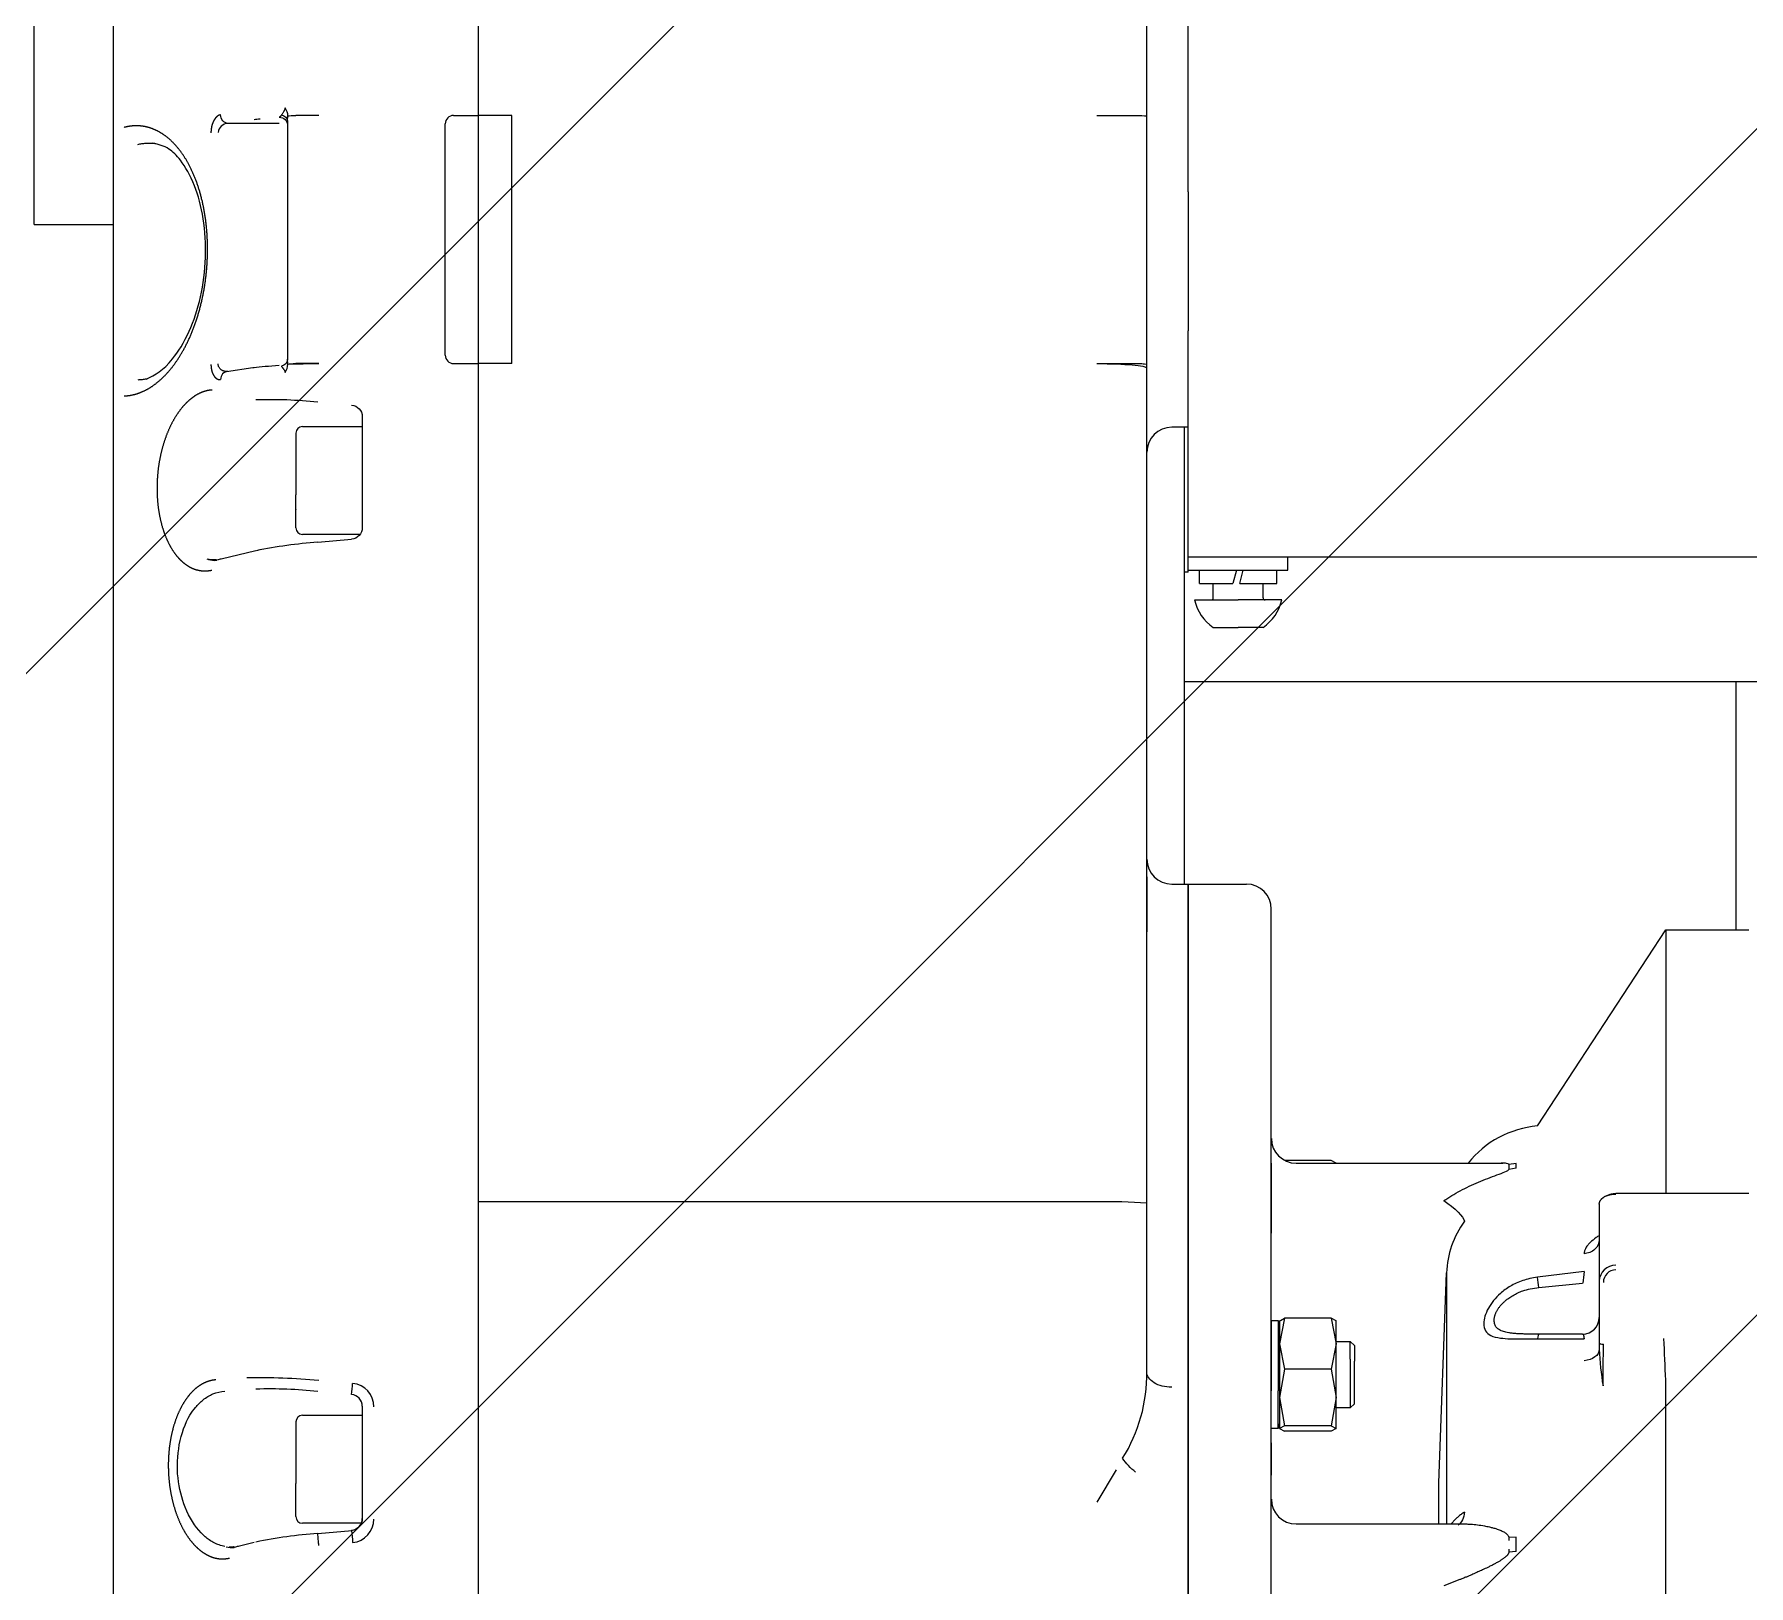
# Model space of a CAD drawing. Extents: x -599358 to 2865263, y -1062760 to 486533.
# Drawn here: x 242648 to 242972.5, y -692750.2 to -692456.6 of the extents above; entities that cross this region are included whole.
import ezdxf

# ---------------------------------------------------------------- set-up
doc = ezdxf.new("R2010")
doc.units = 0
for name, color, linetype in [('A-HATCH-1', 252, 'Continuous'), ('EWHS5T6M-1', 7, 'Continuous'), ('EWHS5T6M-3', 7, 'Continuous'), ('FHSGH10105-主梁-06', 7, 'Continuous')]:
    doc.layers.add(name, color=color, linetype=linetype)

msp = doc.modelspace()

# ---------------------------------------------------------------- hatches: boundary and pattern name
at = {"layer": 'A-HATCH-1'}
h = msp.add_hatch(dxfattribs=at)
h.set_pattern_fill('ANSI31', color=4, scale=100, angle=180)
h.set_pattern_definition([(45, (-1151239.83, -1271056.52), (-112.253202, 112.253202), [])])
h.paths.add_polyline_path([(244910.57, -692074.03), (237134.85, -692074.03), (237134.85, -692949.03), (244910.57, -692949.03)])

# ---------------------------------------------------------------- linework, layer by layer
at = {"layer": 'EWHS5T6M-1', "color": 4, "linetype": 'Continuous'}
msp.add_line((242970.11, -692626.05), (242970.11, -692579.03), dxfattribs=at)
at = {"layer": 'EWHS5T6M-3', "color": 4, "linetype": 'Continuous'}
for p, q in [((242866.4, -692486.37), (242866.4, -692083.24)), ((242732.04, -692471.93), (242732.04, -692329.47)), ((242732.04, -692471.93), (242732.04, -692330.3)), ((242662.9, -692337.27), (242662.9, -692476.21)), ((242858.54, -692472.07), (242858.54, -692379.92)), ((242647.97, -692492.6), (242647.97, -692382.6)), ((242647.97, -692492.6), (242647.97, -692469.03)), ((242695.9, -692473.02), (242695.99, -692472.02)), ((242695.9, -692473.02), (242695.9, -692518.08)), ((242695.99, -692472.02), (242695.95, -692472.03)), ((242701.83, -692471.93), (242697.47, -692471.93)), ((242727.33, -692471.93), (242732.04, -692471.93)), ((242732.04, -692474.47), (242732.04, -692471.93)), ((242732.04, -692474.47), (242732.04, -692471.93)), ((242738.33, -692471.93), (242732.04, -692471.93)), ((242738.33, -692518.89), (242738.33, -692471.93)), ((242849.11, -692471.93), (242856.97, -692471.93)), ((242858.54, -692519.03), (242858.54, -692472.07)), ((242662.9, -692476.21), (242662.9, -692501.76)), ((242694.33, -692473.44), (242684.59, -692473.44)), ((242725.76, -692517.32), (242725.76, -692473.5)), ((242732.04, -692479.52), (242732.04, -692474.47)), ((242732.04, -692479.52), (242732.04, -692474.47)), ((242732.04, -692514.59), (242732.04, -692479.52)), ((242732.04, -692514.59), (242732.04, -692479.52)), ((242866.4, -692486.37), (242866.4, -692512.67)), ((242647.97, -692492.6), (242662.9, -692492.6)), ((242647.97, -692492.6), (242662.9, -692492.6)), ((242662.9, -692492.6), (242662.9, -692678.73)), ((242662.9, -692501.76), (242662.9, -692524.37)), ((242732.04, -692518.89), (242732.04, -692514.59)), ((242732.04, -692518.89), (242732.04, -692514.59)), ((242866.4, -692513.82), (242866.4, -692512.67)), ((242866.4, -692555.46), (242866.4, -692513.82)), ((242695.99, -692518.99), (242695.9, -692518.08)), ((242684.17, -692520.39), (242684.24, -692520.44)), ((242684.36, -692520.41), (242689.35, -692519.66)), ((242695.95, -692518.99), (242695.99, -692518.99)), ((242701.83, -692518.89), (242697.47, -692518.89)), ((242727.33, -692518.89), (242732.04, -692518.89)), ((242732.04, -692676.52), (242732.04, -692518.89)), ((242732.04, -692677.56), (242732.04, -692518.89)), ((242738.33, -692518.89), (242732.04, -692518.89)), ((242849.11, -692518.89), (242856.97, -692518.89)), ((242858.54, -692519.72), (242858.54, -692519.03)), ((242858.54, -692677.76), (242858.54, -692519.72)), ((242662.9, -692524.37), (242662.9, -692678.73)), ((242698.73, -692530.81), (242710.04, -692530.81)), ((242710.04, -692528.92), (242710.04, -692549.95)), ((242866.4, -692530.95), (242863.26, -692530.95)), ((242865.61, -692530.95), (242865.61, -692617.41)), ((242697.47, -692532.07), (242697.47, -692543.72)), ((242697.46, -692535.57), (242697.47, -692535.58)), ((242697.47, -692549.98), (242697.47, -692543.72)), ((242697.47, -692546.47), (242697.46, -692546.48)), ((242689.93, -692554.3), (242683.31, -692555.88)), ((242709.62, -692551.24), (242698.73, -692551.24)), ((242701.64, -692552.68), (242708.03, -692552.13)), ((242866.4, -692555.46), (243780.97, -692555.46)), ((242866.4, -692557.97), (242866.4, -692555.46)), ((242885.26, -692557.97), (242885.26, -692555.46)), ((242866.4, -692558.34), (242865.61, -692558.34)), ((242866.4, -692558.34), (242866.4, -692557.97)), ((242866.4, -692557.97), (242885.26, -692557.97)), ((242868.52, -692560.49), (242868.52, -692557.97)), ((242868.52, -692560.49), (242874.84, -692560.49)), ((242871.11, -692563.24), (242871.11, -692560.49)), ((242875.51, -692557.97), (242874.84, -692560.49)), ((242876.14, -692560.49), (242876.81, -692557.97)), ((242876.14, -692560.49), (242883.13, -692560.49)), ((242880.54, -692563.24), (242880.54, -692560.49)), ((242883.13, -692560.49), (242883.13, -692557.97)), ((242867.58, -692563.63), (242875.83, -692563.63)), ((242884.08, -692563.63), (242875.83, -692563.63)), ((242871.11, -692568.82), (242875.83, -692568.82)), ((242880.54, -692568.82), (242875.83, -692568.82)), ((242879.46, -692568.82), (242879.46, -692568.82)), ((242858.54, -692616.01), (242858.54, -692626.41)), ((242863.26, -692617.41), (242866.4, -692617.41)), ((242866.4, -692617.41), (242866.4, -692795.85)), ((242866.4, -692910.56), (242866.4, -692617.41)), ((242866.4, -692617.41), (242877.4, -692617.41)), ((242882.11, -692907.53), (242882.11, -692622.12)), ((242932.47, -692663.17), (242956.76, -692626.05)), ((242956.76, -692626.05), (242956.76, -692675.91)), ((242956.76, -692626.05), (242972.47, -692626.05)), ((242882.11, -692670.19), (242882.11, -692683.48)), ((242893.46, -692669.71), (242884.68, -692669.71)), ((242886.83, -692670.23), (242925.9, -692670.23)), ((242894.37, -692670.23), (242893.46, -692669.71)), ((242894.37, -692670.23), (242894.37, -692670.19)), ((242928.47, -692670.25), (242927.06, -692670.45)), ((242927.06, -692670.45), (242927.06, -692671.39)), ((242928.47, -692671.17), (242927.06, -692671.39)), ((242928.47, -692671.17), (242928.47, -692670.26)), ((242732.04, -692875.47), (242732.04, -692677.56)), ((242849.11, -692677.56), (242732.04, -692677.56)), ((242947.33, -692675.91), (242972.47, -692675.91)), ((242662.9, -692678.73), (242662.9, -692856.6)), ((242662.9, -692678.73), (242662.9, -692856.6)), ((242732.04, -692875.47), (242732.04, -692678.61)), ((242858.54, -692709.72), (242858.54, -692677.76)), ((242944.18, -692677.99), (242944.18, -692692.54)), ((242882.11, -692690.61), (242882.11, -692683.48)), ((242913.82, -692730.72), (242915.27, -692690.99)), ((242915.27, -692690.99), (242915.27, -692738.5)), ((242941.32, -692690.72), (242932.47, -692691.82)), ((242932.75, -692693.72), (242941.04, -692692.93)), ((242944.18, -692692.54), (242944.18, -692704.2)), ((242882.11, -692700.02), (242882.11, -692713.31)), ((242882.11, -692700.02), (242883.41, -692700.02)), ((242883.41, -692700.02), (242883.41, -692713.31)), ((242883.41, -692700.02), (242883.68, -692701.13)), ((242884.6, -692699.55), (242883.68, -692704.38)), ((242883.68, -692700.02), (242883.68, -692704.38)), ((242883.82, -692699.99), (242884.6, -692699.55)), ((242893.46, -692699.55), (242884.6, -692699.55)), ((242893.46, -692699.55), (242894.37, -692704.38)), ((242894.37, -692700.06), (242893.46, -692699.55)), ((242894.37, -692704.38), (242894.37, -692700.02)), ((242932.47, -692703.45), (242941.32, -692703.44)), ((242941.04, -692702.56), (242932.75, -692702.58)), ((242883.68, -692704.38), (242883.68, -692714.55)), ((242883.68, -692704.38), (242884.6, -692709.21)), ((242894.37, -692704.38), (242893.46, -692709.21)), ((242894.37, -692703.95), (242897.04, -692703.95)), ((242894.37, -692714.55), (242894.37, -692704.38)), ((242897.04, -692707.33), (242897.04, -692703.95)), ((242897.04, -692703.95), (242897.83, -692704.74)), ((242897.83, -692704.74), (242897.83, -692707.7)), ((242944.18, -692704.2), (242944.18, -692705.43)), ((242884.6, -692709.21), (242883.68, -692714.55)), ((242893.46, -692709.21), (242884.6, -692709.21)), ((242893.46, -692709.21), (242894.37, -692714.55)), ((242897.04, -692707.33), (242897.04, -692716.52)), ((242897.83, -692715.74), (242897.83, -692707.7)), ((242882.11, -692720.45), (242882.11, -692713.31)), ((242883.41, -692720.45), (242883.41, -692713.31)), ((242956.76, -692886.98), (242956.76, -692711.3)), ((242710.04, -692716.22), (242710.04, -692737.49)), ((242883.68, -692714.55), (242884.6, -692719.9)), ((242883.68, -692714.55), (242883.68, -692720.41)), ((242894.37, -692714.55), (242893.46, -692719.9)), ((242894.37, -692720.41), (242894.37, -692714.55)), ((242897.04, -692716.52), (242894.37, -692716.52)), ((242897.83, -692715.74), (242897.04, -692716.52)), ((242697.47, -692719.19), (242697.47, -692730.84)), ((242698.73, -692717.93), (242710.04, -692717.93)), ((242883.68, -692719.35), (242883.41, -692720.45)), ((242697.46, -692722.7), (242697.47, -692722.7)), ((242883.41, -692720.45), (242882.11, -692720.45)), ((242884.6, -692719.9), (242883.68, -692720.41)), ((242883.68, -692720.41), (242884.6, -692720.93)), ((242883.68, -692720.45), (242883.68, -692720.41)), ((242893.46, -692719.9), (242884.6, -692719.9)), ((242893.46, -692720.93), (242884.6, -692720.93)), ((242893.46, -692719.9), (242894.37, -692720.41)), ((242894.37, -692720.41), (242893.46, -692720.93)), ((242882.11, -692723.14), (242882.11, -692729.29)), ((242852.73, -692728.28), (242849.11, -692734.37)), ((242882.11, -692736.43), (242882.11, -692729.29)), ((242697.47, -692737.11), (242697.47, -692730.84)), ((242913.82, -692738.5), (242913.82, -692730.72)), ((242697.47, -692733.59), (242697.46, -692733.6)), ((242709.87, -692738.36), (242698.73, -692738.36)), ((242886.83, -692738.5), (242918.91, -692738.5)), ((242686.31, -692742.76), (242689.61, -692741.96)), ((242701.63, -692740.28), (242708.15, -692739.71)), ((242927.06, -692741.04), (242927.04, -692741.62)), ((242928.47, -692740.98), (242927.06, -692741.04)), ((242928.47, -692743.68), (242928.47, -692740.98)), ((242927.04, -692743.24), (242927.06, -692743.83)), ((242928.47, -692743.68), (242927.06, -692743.83)), ((242917.82, -692749.03), (242914.78, -692750.18))]:
    msp.add_line(p, q, dxfattribs=at)
for centre, radius, start, end in [((242693.48, -692472.01), 2.48, 359.4394, 37.8711), ((242727.33, -692473.5), 1.57, 90, 180), ((242684.65, -692475.32), 1.88, 91.7741, 174.5739), ((242727.33, -692517.32), 1.57, 180, 270), ((242693.27, -692518.99), 2.68, 323.6578, 359.8796), ((242692.44, -692616.72), 91, 84.2011, 91.5797), ((242698.73, -692532.07), 1.26, 90, 180), ((242863.26, -692535.66), 4.71, 90, 180), ((242698.73, -692549.98), 1.26, 180, 270), ((242708.67, -692647.19), 94.76, 94.2539, 101.4015), ((242682.13, -692552.03), 4.11, 253.4261, 275.4723), ((242875.83, -692561.8), 8.45, 192.4855, 236.0883), ((242870.72, -692563.24), 0.393, 270, 0), ((242880.93, -692563.24), 0.393, 180, 270), ((242875.83, -692561.8), 8.45, 303.9117, 347.5145), ((242863.26, -692612.69), 4.71, 180, 270), ((242877.4, -692622.12), 4.71, 0, 90), ((242934.12, -692681.96), 18.86, 95, 141.5339), ((242886.83, -692665.52), 4.71, 180, 270), ((242851.47, -692790.67), 113.13, 86.4159, 91.1933), ((242933.02, -692691.66), 17.76, 144.0079, 177.8344), ((242947.25, -692692.61), 3.07, 88.589, 178.5506), ((242947.36, -692692.77), 2.39, 90.7749, 180.7566), ((242854.02, -692704.07), 79.41, 7.4867, 8.8757), ((243023.56, -692702.05), 83.02, 172.1589, 173.6941), ((242941.04, -692699.42), 3.14, 269.9622, 359.9621), ((242424.65, -692730.47), 532.45, 2.0647, 2.9141), ((243001.71, -692703.01), 57.58, 182.4106, 189.3696), ((241995.85, -692700.21), 949.13, 359.2651, 359.74293), ((242828.5, -692710.14), 30.04, 327.9797, 0.804), ((242689.81, -692856.38), 145.55, 85.2651, 90.6278), ((242692.53, -692800.2), 87.26, 84.0096, 91.7057), ((242519.41, -692695.57), 189.52, 354.4244, 355.0568), ((242707.82, -692716.31), 4.43, 359.8583, 84.6958), ((242956.93, -692711.29), 0.171, 178.9565, 182.8542), ((242707.79, -692716.22), 2.25, 0.0738, 83.8251), ((242698.73, -692719.19), 1.26, 90, 180), ((242886.83, -692733.79), 4.71, 180, 270), ((242698.73, -692737.11), 1.26, 180, 270), ((242707.8, -692737.49), 2.24, 276.0525, 0.0524), ((242707.82, -692737.61), 4.42, 275.292, 0.1539), ((242708.6, -692833.37), 93.34, 94.2811, 101.5392), ((242784.6, -692734.38), 76.75, 183.9954, 185.709), ((242685.53, -692738.79), 4.19, 252.9751, 273.8165)]:
    msp.add_arc(centre, radius, start, end, dxfattribs=at)
at = {"layer": 'EWHS5T6M-3', "color": 4, "linetype": 'Continuous', "extrusion": (0, 0, -1)}
for centre, major_axis, ratio, start_param, end_param in [((242701.83, -692473.3), (-14.14, 0), 0.087156, 0.523599, 0.664081), ((242694.33, -692473.82), (1.57, 0), 0.996195, 4.712389, 6.283185), ((242694.33, -692473.02), (1.57, 0), 0.786918, 4.994332, 6.283185), ((242697.47, -692472.07), (1.57, 0), 0.087156, 3.482259, 4.712389), ((242856.97, -692472.07), (1.57, 0), 0.087156, 4.712389, 6.283185), ((242694.33, -692518.08), (1.57, 0), 0.882114, 0, 1.288854), ((242689.58, -692521.21), (0.23, -1.55), 0.86273, 3.141593, 3.314816), ((242701.83, -692520.26), (-14.14, 0), 0.087156, 0.523599, 1.011737), ((242701.83, -692520.26), (-15.71, 0), 0.087156, 1.187697, 1.570796), ((242697.47, -692519.03), (-1.57, 0), 0.087156, 0.340666, 1.570796), ((242849.11, -692519.72), (9.43, 0), 0.087156, 4.712389, 6.283185), ((242856.97, -692519.03), (-1.57, 0), 0.087156, 1.570796, 3.141593), ((242707.84, -692528.92), (2.2, 0), 0.996195, 4.799655, 6.283185), ((242707.84, -692549.95), (-2.2, 0), 0.996195, 3.141593, 4.625123), ((242914.78, -692678.72), (3.81, -2.78), 0.246907, 4.534324, 6.060506), ((242941.04, -692705.43), (-3.14, 0), 0.692826, 3.141565, 4.625123), ((242863.26, -692709.72), (4.71, 0), 0.616789, 1.570796, 3.141593), ((242856.4, -692726.25), (3.22, -3.45), 0.378821, 1.18491, 1.960757), ((242707.79, -692737.49), (-2.25, 0.04), 0.998994, 3.125734, 4.59105)]:
    msp.add_ellipse(centre, major_axis=major_axis, ratio=ratio, start_param=start_param, end_param=end_param, dxfattribs=at)
at = {"layer": 'EWHS5T6M-3', "color": 4, "linetype": 'Continuous'}
for points, degree, knots in [([(242683.23, -692471.8), (242682.87, -692471.86), (242682.53, -692472.15), (242682.2, -692472.43), (242681.95, -692472.91), (242681.69, -692473.39), (242681.55, -692473.99), (242681.41, -692474.58), (242681.41, -692475.21)], 2, [0, 0, 0, 0.25, 0.25, 0.5, 0.5, 0.75, 0.75, 1, 1, 1]), ([(242684.59, -692473.44), (242684.23, -692473.42), (242683.88, -692473.23), (242683.38, -692472.63), (242683.23, -692472.21), (242683.23, -692471.8)], 3, [0, 0, 0, 0, 0.5, 0.5, 1, 1, 1, 1]), ([(242694.76, -692471.83), (242694.75, -692471.87), (242694.71, -692471.93), (242694.66, -692472.01), (242694.6, -692472.08), (242694.54, -692472.15), (242694.47, -692472.2), (242694.4, -692472.23), (242694.35, -692472.25), (242694.33, -692472.26)], 3, [0, 0, 0, 0, 0.129131, 0.262792, 0.401034, 0.543884, 0.691341, 0.843389, 1, 1, 1, 1]), ([(242695.43, -692470.48), (242695.43, -692470.51), (242695.43, -692470.57), (242695.41, -692470.66), (242695.38, -692470.75), (242695.34, -692470.85), (242695.3, -692470.95), (242695.25, -692471.06), (242695.19, -692471.17), (242695.1, -692471.31), (242694.99, -692471.48), (242694.87, -692471.67), (242694.8, -692471.78), (242694.76, -692471.83)], 3, [0, 0, 0, 0, 0.046213, 0.095895, 0.149811, 0.208554, 0.272571, 0.342192, 0.417658, 0.499136, 0.665682, 0.832684, 1, 1, 1, 1]), ([(242665, -692525.01), (242666.52, -692524.96), (242668.02, -692524.37), (242669.52, -692523.79), (242670.95, -692522.7), (242672.38, -692521.6), (242673.68, -692520.05), (242674.97, -692518.49), (242676.08, -692516.53), (242677.19, -692514.58), (242678.06, -692512.31), (242678.94, -692510.04), (242679.54, -692507.55), (242680.15, -692505.06), (242680.46, -692502.45), (242680.76, -692499.84), (242680.76, -692497.22), (242680.76, -692494.61), (242680.46, -692492.09), (242680.15, -692489.58), (242679.54, -692487.27), (242678.94, -692484.96), (242678.06, -692482.95), (242677.19, -692480.95), (242676.08, -692479.32), (242674.97, -692477.71), (242673.68, -692476.54), (242672.38, -692475.38), (242670.95, -692474.71), (242669.52, -692474.05), (242668.02, -692473.92), (242666.52, -692473.79), (242665, -692474.19)], 2, [0, 0, 0, 0.0625, 0.0625, 0.125, 0.125, 0.1875, 0.1875, 0.25, 0.25, 0.3125, 0.3125, 0.375, 0.375, 0.4375, 0.4375, 0.5, 0.5, 0.5625, 0.5625, 0.625, 0.625, 0.6875, 0.6875, 0.75, 0.75, 0.8125, 0.8125, 0.875, 0.875, 0.9375, 0.9375, 1, 1, 1]), ([(242667.56, -692477.41), (242667.7, -692477.39), (242667.96, -692477.33), (242668.35, -692477.26), (242668.73, -692477.22), (242669.09, -692477.18), (242669.45, -692477.16), (242669.79, -692477.16), (242670.11, -692477.16), (242670.43, -692477.18), (242670.71, -692477.2), (242670.88, -692477.22), (242670.96, -692477.23)], 3, [0, 0, 0, 0, 0.0181215, 0.0356849, 0.0526911, 0.0691411, 0.085036, 0.1003767, 0.1151641, 0.129399, 0.1430824, 0.15322, 0.15322, 0.15322, 0.15322]), ([(242669.13, -692521.82), (242670.87, -692521.05), (242673.3, -692519.68), (242677.38, -692513.21), (242679.62, -692506.45), (242680.62, -692498.83), (242680.17, -692491.32), (242678.38, -692484.7), (242675.84, -692480.38), (242673.29, -692477.89), (242671.54, -692477.43), (242670.4, -692477.18)], 3, [0, 0, 0, 0, 0.182956, 0.293819, 0.396585, 0.497863, 0.598718, 0.698185, 0.807965, 0.892562, 1, 1, 1, 1]), ([(242669.48, -692521.75), (242669.37, -692521.78), (242669.01, -692521.86), (242668.37, -692521.96), (242667.84, -692521.99), (242667.56, -692522.01)], 3, [0.91364602, 0.91364602, 0.91364602, 0.91364602, 0.92836282, 0.9630183, 1, 1, 1, 1]), ([(242681.41, -692519.04), (242681.41, -692519.66), (242681.55, -692520.22), (242681.69, -692520.77), (242681.95, -692521.17), (242682.2, -692521.58), (242682.53, -692521.76), (242682.87, -692521.95), (242683.23, -692521.9)], 2, [0, 0, 0, 0.25, 0.25, 0.5, 0.5, 0.75, 0.75, 1, 1, 1]), ([(242684.59, -692520.4), (242684.53, -692520.4), (242684.41, -692520.41), (242684.25, -692520.4), (242684.09, -692520.38), (242683.95, -692520.35), (242683.83, -692520.31), (242683.71, -692520.27), (242683.61, -692520.23), (242683.52, -692520.18), (242683.4, -692520.11), (242683.25, -692520), (242683.09, -692519.83), (242682.96, -692519.63), (242682.86, -692519.42), (242682.8, -692519.2), (242682.78, -692519.05), (242682.78, -692518.97)], 3, [0, 0, 0, 0, 0.075871, 0.146671, 0.212405, 0.273077, 0.328693, 0.379262, 0.424794, 0.465303, 0.500811, 0.597627, 0.687782, 0.772055, 0.851394, 0.926938, 1, 1, 1, 1]), ([(242684.59, -692520.4), (242684.27, -692520.38), (242683.89, -692520.52), (242683.36, -692521.11), (242683.23, -692521.53), (242683.23, -692521.9)], 3, [0, 0, 0, 0, 0.503981, 0.503981, 1, 1, 1, 1]), ([(242694.76, -692519.41), (242694.78, -692519.43), (242694.82, -692519.48), (242694.88, -692519.56), (242694.95, -692519.65), (242695.03, -692519.75), (242695.12, -692519.86), (242695.22, -692519.98), (242695.31, -692520.12), (242695.37, -692520.27), (242695.41, -692520.42), (242695.43, -692520.53), (242695.43, -692520.58)], 3, [0, 0, 0, 0, 0.096597, 0.194899, 0.294943, 0.396756, 0.500362, 0.61835, 0.725629, 0.823603, 0.914215, 1, 1, 1, 1]), ([(242681.6, -692523.89), (242680.59, -692523.96), (242679.6, -692524.37), (242678.6, -692524.78), (242677.66, -692525.53), (242676.71, -692526.27), (242675.86, -692527.32), (242675.01, -692528.37), (242674.28, -692529.67), (242673.55, -692530.98), (242672.97, -692532.49), (242672.4, -692534), (242672, -692535.65), (242671.6, -692537.3), (242671.4, -692539.04), (242671.2, -692540.76), (242671.2, -692542.5), (242671.2, -692544.23), (242671.4, -692545.9), (242671.6, -692547.57), (242672, -692549.11), (242672.4, -692550.64), (242672.97, -692551.98), (242673.55, -692553.31), (242674.28, -692554.4), (242675, -692555.48), (242675.86, -692556.27), (242676.71, -692557.06), (242677.66, -692557.52), (242678.6, -692557.98), (242679.6, -692558.09), (242680.59, -692558.21), (242681.6, -692557.97)], 2, [0, 0, 0, 0.0625, 0.0625, 0.125, 0.125, 0.1875, 0.1875, 0.25, 0.25, 0.3125, 0.3125, 0.375, 0.375, 0.4375, 0.4375, 0.5, 0.5, 0.5625, 0.5625, 0.625, 0.625, 0.6875, 0.6875, 0.75, 0.75, 0.8125, 0.8125, 0.875, 0.875, 0.9375, 0.9375, 1, 1, 1]), ([(242682.46, -692556.01), (242682.39, -692556.01), (242682.04, -692556.05), (242681.45, -692556.04), (242680.93, -692555.97), (242680.69, -692555.92)], 3, [0.02892131, 0.02892131, 0.02892131, 0.02892131, 0.03559755, 0.06539483, 0.0893273, 0.0893273, 0.0893273, 0.0893273]), ([(242927.06, -692670.45), (242927.08, -692670.35), (242926.9, -692670.29), (242926.49, -692670.25), (242926.33, -692670.24), (242925.99, -692670.23), (242925.8, -692670.23), (242925.61, -692670.23)], 3, [0, 0, 0, 0, 0.125, 0.125, 0.1875, 0.1875, 0.25, 0.25, 0.25, 0.25]), ([(242914.78, -692677.31), (242915.72, -692676.66), (242916.75, -692676.04), (242918.99, -692674.85), (242920.15, -692674.31), (242922.5, -692673.31), (242923.71, -692672.86), (242925.37, -692672.25), (242925.91, -692672.05), (242926.77, -692671.69), (242927.09, -692671.52), (242927.06, -692671.39)], 3, [0, 0, 0, 0, 0.25, 0.25, 0.5, 0.5, 0.75, 0.75, 0.875, 0.875, 1, 1, 1, 1]), ([(242944.18, -692677.99), (242944.19, -692677.94), (242944.19, -692677.86), (242944.21, -692677.73), (242944.24, -692677.6), (242944.29, -692677.48), (242944.35, -692677.36), (242944.42, -692677.25), (242944.49, -692677.14), (242944.58, -692677.03), (242944.68, -692676.93), (242944.78, -692676.84), (242944.9, -692676.75), (242945.01, -692676.66), (242945.14, -692676.59), (242945.26, -692676.52), (242945.39, -692676.45), (242945.53, -692676.39), (242945.67, -692676.34), (242945.81, -692676.29), (242945.95, -692676.24), (242946.09, -692676.21), (242946.23, -692676.17), (242946.37, -692676.14), (242946.51, -692676.12), (242946.65, -692676.1), (242946.79, -692676.09), (242946.93, -692676.08), (242947.06, -692676.07), (242947.2, -692676.06), (242947.28, -692676.06), (242947.33, -692676.06)], 3, [0, 0, 0, 0, 0.043815, 0.086945, 0.129389, 0.171151, 0.212229, 0.252628, 0.292346, 0.331388, 0.369753, 0.407445, 0.444466, 0.480818, 0.516503, 0.551525, 0.585887, 0.619591, 0.652642, 0.685043, 0.716798, 0.747913, 0.778391, 0.808237, 0.837458, 0.866059, 0.894046, 0.921426, 0.948207, 0.974395, 1, 1, 1, 1]), ([(242944.17, -692683.91), (242943.97, -692684.04), (242943.36, -692684.46), (242942.63, -692685.04), (242942.1, -692685.61), (242941.82, -692685.95), (242941.63, -692686.25), (242941.49, -692686.53), (242941.39, -692686.8), (242941.33, -692687.07), (242941.32, -692687.26), (242941.32, -692687.35)], 3, [0.1382956, 0.1382956, 0.1382956, 0.1382956, 0.2500172, 0.4998753, 0.6030875, 0.6772768, 0.7499776, 0.8148651, 0.874988, 0.9374957, 1, 1, 1, 1]), ([(242944.18, -692684.75), (242944.18, -692685.34), (242943.91, -692686.01), (242942.81, -692687.01), (242942.02, -692687.29), (242941.32, -692687.35)], 3, [0, 0, 0, 0, 0.5, 0.5, 1, 1, 1, 1]), ([(242932.47, -692691.82), (242931.99, -692691.89), (242931.05, -692692.03), (242929.71, -692692.42), (242928.49, -692692.9), (242927.37, -692693.47), (242926.36, -692694.13), (242925.25, -692695.02), (242924.12, -692696.2), (242923.13, -692697.7), (242922.48, -692699.2), (242922.24, -692700.71), (242922.52, -692702.04), (242923.61, -692702.95), (242925.29, -692703.33), (242927.37, -692703.48), (242929.75, -692703.47), (242931.53, -692703.46), (242932.47, -692703.45)], 3, [0, 0, 0, 0, 0.046911, 0.091358, 0.133588, 0.173887, 0.212578, 0.250021, 0.313574, 0.374949, 0.43869, 0.499966, 0.579793, 0.660027, 0.750395, 0.825815, 0.908239, 1, 1, 1, 1]), ([(242924.3, -692700.01), (242924.3, -692699.94), (242924.3, -692699.8), (242924.32, -692699.6), (242924.35, -692699.38), (242924.4, -692699.17), (242924.46, -692698.96), (242924.54, -692698.74), (242924.63, -692698.52), (242924.73, -692698.31), (242924.85, -692698.09), (242924.98, -692697.87), (242925.12, -692697.65), (242925.28, -692697.44), (242925.45, -692697.22), (242925.64, -692697.01), (242925.84, -692696.79), (242926.05, -692696.58), (242926.28, -692696.38), (242926.52, -692696.17), (242926.77, -692695.97), (242927.21, -692695.64), (242927.86, -692695.22), (242928.76, -692694.75), (242929.84, -692694.31), (242931.18, -692693.94), (242932.2, -692693.8), (242932.75, -692693.72)], 3, [0, 0, 0, 0, 0.025288, 0.050219, 0.074845, 0.099219, 0.123396, 0.147433, 0.171387, 0.195316, 0.219278, 0.243332, 0.267533, 0.291939, 0.316604, 0.341581, 0.366922, 0.392675, 0.418887, 0.445603, 0.472864, 0.500709, 0.581938, 0.664866, 0.750426, 0.865857, 1, 1, 1, 1]), ([(242932.75, -692702.58), (242932.58, -692702.58), (242932.26, -692702.58), (242931.78, -692702.57), (242931.32, -692702.57), (242930.87, -692702.56), (242930.43, -692702.56), (242930, -692702.55), (242929.59, -692702.54), (242929.18, -692702.52), (242928.79, -692702.5), (242928.42, -692702.48), (242928.05, -692702.45), (242927.7, -692702.42), (242927.36, -692702.37), (242926.96, -692702.31), (242926.52, -692702.23), (242926.05, -692702.1), (242925.64, -692701.95), (242925.28, -692701.77), (242924.97, -692701.56), (242924.73, -692701.32), (242924.53, -692701.05), (242924.4, -692700.74), (242924.31, -692700.39), (242924.3, -692700.14), (242924.3, -692700.01)], 3, [0, 0, 0, 0, 0.039878, 0.078912, 0.117144, 0.154619, 0.191384, 0.227489, 0.262988, 0.297935, 0.332389, 0.366411, 0.400064, 0.433413, 0.466526, 0.499471, 0.55456, 0.607472, 0.65855, 0.708176, 0.756766, 0.804764, 0.852628, 0.900824, 0.949803, 1, 1, 1, 1]), ([(242941.04, -692702.56), (242941.05, -692702.57), (242941.07, -692702.56), (242941.09, -692702.57), (242941.12, -692702.6), (242941.14, -692702.64), (242941.16, -692702.68), (242941.18, -692702.74), (242941.2, -692702.81), (242941.22, -692702.88), (242941.24, -692702.95), (242941.25, -692703.03), (242941.27, -692703.11), (242941.28, -692703.19), (242941.29, -692703.28), (242941.31, -692703.36), (242941.31, -692703.41), (242941.32, -692703.44)], 3, [0, 0, 0, 0, 0.087736, 0.172459, 0.254169, 0.332866, 0.408552, 0.481226, 0.550891, 0.617546, 0.681193, 0.741833, 0.799468, 0.8541, 0.905731, 0.954363, 1, 1, 1, 1]), ([(242944.18, -692704.2), (242944.18, -692704.27), (242944.27, -692704.34), (242944.56, -692704.44), (242944.76, -692704.47), (242944.97, -692704.47)], 3, [0, 0, 0, 0, 0.5, 0.5, 1, 1, 1, 1]), ([(242682.32, -692711.23), (242681.33, -692711.29), (242680.38, -692711.7), (242679.42, -692712.11), (242678.54, -692712.84), (242677.66, -692713.58), (242676.89, -692714.62), (242676.13, -692715.65), (242675.5, -692716.94), (242674.88, -692718.23), (242674.42, -692719.73), (242673.97, -692721.22), (242673.7, -692722.86), (242673.43, -692724.49), (242673.36, -692726.21), (242673.29, -692727.91), (242673.42, -692729.63), (242673.55, -692731.35), (242673.88, -692733), (242674.21, -692734.65), (242674.72, -692736.17), (242675.23, -692737.68), (242675.9, -692739.01), (242676.57, -692740.33), (242677.38, -692741.41), (242678.19, -692742.48), (242679.09, -692743.26), (242680, -692744.04), (242680.97, -692744.5), (242681.94, -692744.96), (242682.94, -692745.07), (242683.93, -692745.18), (242684.91, -692744.95)], 2, [0, 0, 0, 0.0625, 0.0625, 0.125, 0.125, 0.1875, 0.1875, 0.25, 0.25, 0.3125, 0.3125, 0.375, 0.375, 0.4375, 0.4375, 0.5, 0.5, 0.5625, 0.5625, 0.625, 0.625, 0.6875, 0.6875, 0.75, 0.75, 0.8125, 0.8125, 0.875, 0.875, 0.9375, 0.9375, 1, 1, 1]), ([(242684.03, -692742.76), (242683.68, -692742.69), (242682.68, -692742.43), (242681.15, -692741.65), (242678.83, -692739.68), (242676.47, -692735.96), (242674.86, -692729.78), (242675.17, -692723.14), (242676.77, -692718.74), (242678.55, -692716.28), (242680.01, -692714.86), (242681.86, -692713.69), (242683.28, -692713.47), (242684.04, -692713.36)], 3, [0.089227, 0.089227, 0.089227, 0.089227, 0.1254863, 0.1918246, 0.2509131, 0.3864299, 0.5001424, 0.6195056, 0.7492603, 0.7950378, 0.8521868, 0.9205802, 1, 1, 1, 1]), ([(242918.65, -692736.28), (242918.54, -692736.35), (242918.33, -692736.48), (242918.04, -692736.69), (242917.75, -692736.91), (242917.47, -692737.13), (242917.21, -692737.36), (242916.96, -692737.6), (242916.72, -692737.84), (242916.5, -692738.08), (242916.32, -692738.3), (242916.22, -692738.44), (242916.18, -692738.5)], 3, [0, 0, 0, 0, 0.0512179, 0.1029462, 0.155185, 0.2079344, 0.2611942, 0.3149645, 0.3692452, 0.4240363, 0.4793377, 0.5145566, 0.5145566, 0.5145566, 0.5145566]), ([(242918.65, -692736.28), (242918.63, -692736.8), (242918.51, -692737.29), (242918.1, -692738.13), (242917.81, -692738.48), (242917.46, -692738.73)], 3, [0, 0, 0, 0, 0.25, 0.25, 0.5, 0.5, 0.5, 0.5]), ([(242918.87, -692738.5), (242919.02, -692738.5), (242919.37, -692738.51), (242919.92, -692738.54), (242920.53, -692738.59), (242921.37, -692738.68), (242922.33, -692738.83), (242923.31, -692739.03), (242923.96, -692739.2), (242924.45, -692739.33), (242924.85, -692739.45), (242925.25, -692739.6), (242925.62, -692739.75), (242925.94, -692739.91), (242926.23, -692740.06), (242926.47, -692740.22), (242926.67, -692740.39), (242926.83, -692740.55), (242926.95, -692740.71), (242927.03, -692740.87), (242927.05, -692740.98), (242927.06, -692741.04)], 3, [0.3257543, 0.3257543, 0.3257543, 0.3257543, 0.3613853, 0.4062751, 0.4527727, 0.500881, 0.5992214, 0.6735374, 0.723826, 0.7500871, 0.7851314, 0.8174815, 0.8471724, 0.87425, 0.8987742, 0.9208263, 0.9405178, 0.9580058, 0.9735141, 0.9873631, 1, 1, 1, 1]), ([(242701.83, -692742.57), (242701.8, -692742.26), (242701.77, -692741.95), (242701.72, -692741.37), (242701.7, -692741.11), (242701.66, -692740.68), (242701.65, -692740.51), (242701.64, -692740.3), (242701.63, -692740.26), (242701.64, -692740.29)], 3, [0, 0, 0, 0, 0.25, 0.25, 0.5, 0.5, 0.75, 0.75, 1, 1, 1, 1]), ([(242685.8, -692742.84), (242685.76, -692742.84), (242685.45, -692742.87), (242685.14, -692742.87), (242684.88, -692742.86)], 3, [0.02843259, 0.02843259, 0.02843259, 0.02843259, 0.03301271, 0.06025536, 0.06025536, 0.06025536, 0.06025536]), ([(242685.88, -692742.93), (242685.9, -692742.91), (242685.92, -692742.9), (242686.16, -692742.78), (242686.39, -692742.72), (242686.63, -692742.71)], 3, [0.7219654, 0.7219654, 0.7219654, 0.7219654, 0.75, 0.75, 1, 1, 1, 1]), ([(242927.06, -692743.83), (242927.06, -692743.85), (242927.05, -692743.91), (242927.03, -692744), (242926.99, -692744.1), (242926.94, -692744.2), (242926.87, -692744.3), (242926.79, -692744.4), (242926.69, -692744.51), (242926.57, -692744.63), (242926.44, -692744.74), (242926.29, -692744.86), (242926.13, -692744.99), (242925.96, -692745.12), (242925.76, -692745.25), (242925.55, -692745.38), (242925.33, -692745.52), (242925.09, -692745.67), (242924.83, -692745.81), (242924.56, -692745.96), (242924.28, -692746.12), (242923.98, -692746.27), (242923.66, -692746.43), (242923.11, -692746.7), (242922.35, -692747.06), (242921.44, -692747.48), (242920.63, -692747.85), (242919.92, -692748.16), (242919.31, -692748.42), (242918.8, -692748.64), (242918.38, -692748.81), (242918.07, -692748.93), (242917.89, -692749), (242917.82, -692749.03)], 3, [0, 0, 0, 0, 0.008829, 0.018136, 0.028111, 0.038907, 0.050647, 0.063425, 0.077315, 0.092374, 0.108648, 0.126171, 0.144972, 0.165074, 0.186496, 0.209254, 0.233361, 0.258828, 0.285663, 0.313875, 0.343471, 0.374456, 0.406836, 0.440615, 0.542663, 0.634738, 0.71684, 0.788967, 0.85112, 0.9033, 0.945505, 0.977738, 1, 1, 1, 1])]:
    msp.add_open_spline(points, degree=degree, knots=knots, dxfattribs=at)
for points, degree in [([(242683.31, -692555.88), (242683.07, -692555.89), (242682.81, -692555.96), (242682.58, -692556.09)], 3), ([(242947.33, -692676.02), (242946.46, -692676.02), (242945.82, -692676.32)], 2), ([(242932.75, -692702.58), (242932.65, -692702.6), (242932.55, -692702.92), (242932.47, -692703.45)], 3)]:
    msp.add_open_spline(points, degree=degree, dxfattribs=at)
at = {"layer": 'FHSGH10105-主梁-06', "color": 4, "linetype": 'Continuous'}
msp.add_line((242865.61, -692579.03), (243229.4, -692579.03), dxfattribs=at)

doc.saveas('drawing.dxf')
